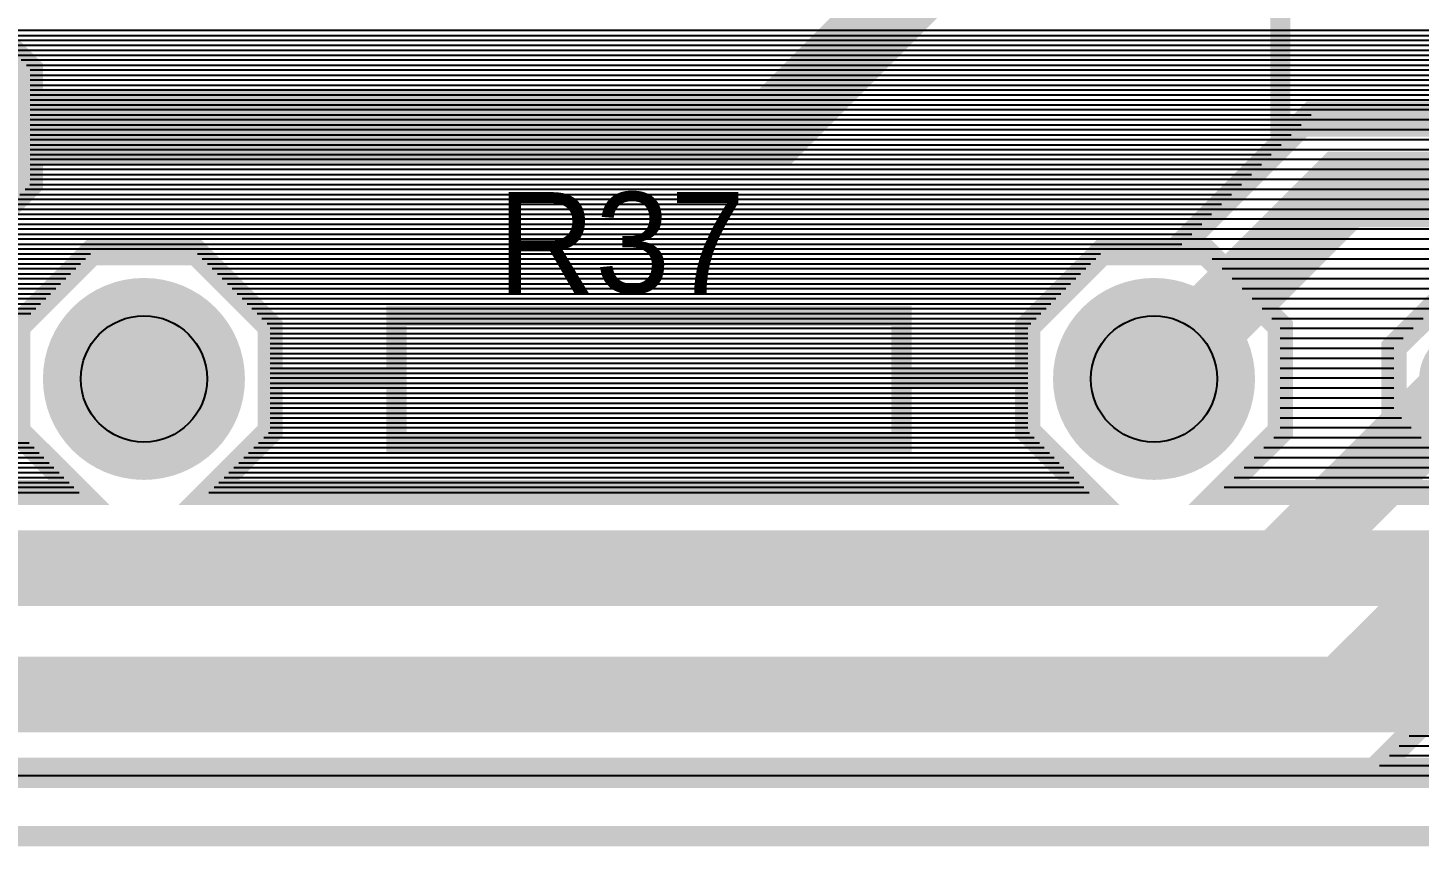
# Model space of a CAD drawing. Header units: inches. Extents: x -5.9 to 5.9, y -1.2 to 1.2.
# Drawn here: x 2.163 to 2.714, y -1.217 to -0.892 of the extents above; entities that cross this region are included whole.
import ezdxf

# ---------------------------------------------------------------- set-up
doc = ezdxf.new("R2010")
doc.units = ezdxf.units.IN
doc.layers.get('0').update_dxf_attribs({"linetype": 'CONTINUOUS'})

# ---------------------------------------------------------------- blocks, each defined once
blk = doc.blocks.new('EPAD')
at = {"const_width": 0.5}
blk.add_lwpolyline([(-0.25, 0, 1), (0.25, 0, 1)], format="xyb", close=True, dxfattribs=at)

msp = doc.modelspace()

# ---------------------------------------------------------------- linework, layer by layer
for points, const_width in [([(-5.627949, -1.212602), (5.887799, -1.212602), (5.887799, 0.755902), (-5.627949, 0.755902), (-5.627949, -1.212602)], 0.008), ([(-5.627949, -1.212602), (5.887799, -1.212602), (5.887799, 0.755902), (-5.627949, 0.755902), (-5.627949, -1.212602)], 0.008), ([(-5.627949, -1.212602), (5.887799, -1.212602), (5.887799, 0.755902), (-5.627949, 0.755902), (-5.627949, -1.212602)], 0.008), ([(5.705477, 0.692228), (5.705477, 0.622725), (5.709702, 0.6185), (5.688348, 0.6185), (5.659059, 0.589211), (5.659059, 0.547789), (5.688348, 0.5185), (5.72977, 0.5185), (5.759059, 0.547789), (5.759059, 0.573579), (5.824125, 0.573579), (5.863799, 0.613253), (5.863799, -1.069954), (5.824125, -1.03028), (5.754623, -1.03028), (5.705477, -1.079426), (5.705477, -1.148928), (5.745151, -1.188602), (-5.4853, -1.188602)], 0.01), ([(5.705477, 0.692228), (5.705477, 0.622725), (5.709702, 0.6185), (5.688348, 0.6185), (5.659059, 0.589211), (5.659059, 0.547789), (5.688348, 0.5185), (5.72977, 0.5185), (5.759059, 0.547789), (5.759059, 0.573579), (5.824125, 0.573579), (5.863799, 0.613253), (5.863799, -1.069954), (5.824125, -1.03028), (5.754623, -1.03028), (5.705477, -1.079426), (5.705477, -1.148928), (5.745151, -1.188602), (-5.4853, -1.188602)], 0.01), ([(4.509059, -0.0315), (4.234059, -0.3065), (4.234059, -0.5315), (4.184059, -0.5815), (3.759059, -0.5815), (3.759059, -1.0565), (3.709059, -1.1065), (0.984059, -1.1065), (0.884059, -1.0065), (0.684059, -1.0065), (0.584059, -1.1065), (-3.115941, -1.1065), (-3.290941, -0.9315)], 0.03), ([(1.509059, -1.0315), (1.584059, -1.1065), (2.909059, -1.1065), (2.959059, -1.0565), (2.959059, -0.2815), (2.909059, -0.2315)], 0.03), ([(4.184059, -0.3315), (4.034059, -0.4815), (3.234059, -0.4815), (3.234059, -0.7065), (3.184059, -0.7565), (3.059059, -0.7565), (2.859059, -0.9565), (2.684059, -0.9565), (2.609059, -1.0315)], 0.03), ([(4.141634, -0.3315), (4.021633, -0.4515), (3.221633, -0.4515), (3.204059, -0.469074), (3.204059, -0.694074), (3.171633, -0.7265), (3.046633, -0.7265), (2.846633, -0.9265), (2.671633, -0.9265), (2.616633, -0.9815), (2.588348, -0.9815), (2.559059, -1.010789), (2.559059, -1.052211), (2.583349, -1.0765), (2.234769, -1.0765), (2.259059, -1.052211), (2.259059, -1.010789), (2.22977, -0.9815), (2.188348, -0.9815), (2.159059, -1.010789), (2.159059, -1.052211), (2.183349, -1.0765), (1.534769, -1.0765)], 0.01), ([(1.571633, -1.0365), (2.046485, -1.0365), (2.096485, -0.9865), (2.131841, -0.9865), (2.164059, -0.954281), (2.164059, -0.908719), (2.131841, -0.8765), (2.086278, -0.8765), (2.054059, -0.908719), (2.054059, -0.944074), (2.021633, -0.9765), (1.74184, -0.9765), (1.764059, -0.954281), (1.764059, -0.908719), (1.739059, -0.883719), (1.739059, -0.494074), (1.671485, -0.4265)], 0.01), ([(2.109059, -0.9315), (2.459059, -0.9315), (2.684059, -0.7065), (2.759059, -0.7065)], 0.03), ([(2.659059, -0.9315), (3.159059, -0.9315), (3.159059, -0.7315), (2.659059, -0.7315), (2.659059, -0.9315)], 0.008), ([(2.659059, -0.9315), (3.159059, -0.9315), (3.159059, -0.7315), (2.659059, -0.7315), (2.659059, -0.9315)], 0.008), ([(2.659059, -0.9315), (3.159059, -0.9315), (3.159059, -0.7315), (2.659059, -0.7315), (2.659059, -0.9315)], 0.008), ([(5.515776, -1.1365), (3.371633, -1.1365), (3.259059, -1.023925), (3.259059, -1.052211), (3.22977, -1.0815), (3.188348, -1.0815), (3.159059, -1.052211), (3.159059, -1.010789), (3.188348, -0.9815), (3.216634, -0.9815), (3.121633, -0.8865), (3.086278, -0.8865), (3.054059, -0.854281), (3.054059, -0.808719), (3.076278, -0.7865), (3.071485, -0.7865), (2.871485, -0.9865), (2.834769, -0.9865), (2.859059, -1.010789), (2.859059, -1.052211), (2.82977, -1.0815), (2.801485, -1.0815), (2.696485, -1.1865), (-1.578367, -1.1865)], 0.01), ([(-1.690941, -0.8365), (-1.615941, -0.8365), (-1.615941, -1.1065), (-1.565941, -1.1565), (2.684059, -1.1565), (2.809059, -1.0315)], 0.03), ([(2.054059, -0.954281), (2.054059, -0.908719), (2.086278, -0.8765), (2.131841, -0.8765), (2.164059, -0.908719), (2.164059, -0.954281), (2.131841, -0.9865), (2.086278, -0.9865), (2.054059, -0.954281)], 0.01), ([(-1.490941, -0.9315), (-1.315941, -1.1065), (2.659059, -1.1065), (2.734059, -1.0315)], 0.03), ([(0.834059, -1.0565), (0.834059, -1.1065), (0.884059, -1.1565), (3.959059, -1.1565), (4.009059, -1.1065), (4.009059, -0.9315)], 0.03), ([(1.596485, -1.0765), (2.183349, -1.0765), (2.159059, -1.052211), (2.159059, -1.010789), (2.188348, -0.9815), (2.22977, -0.9815), (2.259059, -1.010789), (2.259059, -1.052211), (2.234769, -1.0765), (2.583349, -1.0765), (2.559059, -1.052211), (2.559059, -1.010789), (2.588348, -0.9815), (2.62977, -0.9815), (2.659059, -1.010789), (2.659059, -1.052211), (2.634769, -1.0765), (2.783349, -1.0765)], 0.01), ([(2.721633, -1.0615), (2.704059, -1.043926), (2.704059, -1.019074), (2.721633, -1.0015)], 0.01), ([(0.734059, -1.0565), (0.834059, -1.1565), (5.35335, -1.1565), (5.494098, -1.015752)], 0.03), ([(2.309059, -1.0565), (2.509059, -1.0565), (2.509059, -1.0065), (2.309059, -1.0065), (2.309059, -1.0565)], 0.008), ([(2.309059, -1.0565), (2.509059, -1.0565), (2.509059, -1.0065), (2.309059, -1.0065), (2.309059, -1.0565)], 0.008), ([(2.309059, -1.0565), (2.509059, -1.0565), (2.509059, -1.0065), (2.309059, -1.0065), (2.309059, -1.0565)], 0.008), ([(2.259059, -1.0315), (2.309059, -1.0315)], 0.008), ([(2.259059, -1.0315), (2.309059, -1.0315)], 0.008), ([(2.259059, -1.0315), (2.309059, -1.0315)], 0.008), ([(2.509059, -1.0315), (2.559059, -1.0315)], 0.008), ([(2.509059, -1.0315), (2.559059, -1.0315)], 0.008), ([(2.509059, -1.0315), (2.559059, -1.0315)], 0.008), ([(5.365776, -1.1865), (0.821633, -1.1865)], 0.01)]:
    msp.add_lwpolyline(points, dxfattribs=dict(const_width=const_width))
for points in [[(2.148667, -0.893327), (2.929059, -0.893327)], [(2.150738, -0.895398), (2.877736, -0.895398)], [(2.152604, -0.897264), (2.929059, -0.897264)], [(2.154675, -0.899335), (2.873799, -0.899335)], [(2.156541, -0.901201), (2.929059, -0.901201)], [(2.158612, -0.903272), (2.869862, -0.903272)], [(2.160478, -0.905138), (2.929059, -0.905138)], [(2.162549, -0.907209), (2.865925, -0.907209)], [(2.164059, -0.909075), (2.929059, -0.909075)], [(2.164059, -0.911146), (2.861988, -0.911146)], [(2.164059, -0.913012), (2.929059, -0.913012)], [(2.164059, -0.915083), (2.858051, -0.915083)], [(2.164059, -0.916949), (2.929059, -0.916949)], [(2.164059, -0.91902), (2.854114, -0.91902)], [(2.164059, -0.920886), (2.929059, -0.920886)], [(2.164059, -0.922957), (2.850177, -0.922957)], [(2.164059, -0.924823), (2.929059, -0.924823)], [(2.164059, -0.926894), (2.67124, -0.926894)], [(2.164059, -0.92876), (2.929059, -0.92876)], [(2.164059, -0.930831), (2.667303, -0.930831)], [(2.164059, -0.932697), (2.929059, -0.932697)], [(2.164059, -0.934768), (2.663366, -0.934768)], [(2.164059, -0.936634), (2.929059, -0.936634)], [(2.164059, -0.938705), (2.659429, -0.938705)], [(2.164059, -0.940571), (2.929059, -0.940571)], [(2.164059, -0.942642), (2.655492, -0.942642)], [(2.164059, -0.944508), (2.929059, -0.944508)], [(2.164059, -0.946579), (2.651555, -0.946579)], [(2.164059, -0.948445), (2.929059, -0.948445)], [(2.164059, -0.950516), (2.647618, -0.950516)], [(2.164059, -0.952382), (2.929059, -0.952382)], [(2.15995, -0.95839), (2.639744, -0.95839)], [(2.162021, -0.956319), (2.929059, -0.956319)], [(2.163887, -0.954453), (2.643681, -0.954453)], [(2.154147, -0.964193), (2.929059, -0.964193)], [(2.156013, -0.962327), (2.635807, -0.962327)], [(2.158084, -0.960256), (2.929059, -0.960256)], [(2.15021, -0.96813), (2.929059, -0.96813)], [(2.152076, -0.966264), (2.63187, -0.966264)], [(2.144202, -0.974138), (2.623996, -0.974138)], [(2.146273, -0.972067), (2.929059, -0.972067)], [(2.148139, -0.970201), (2.627933, -0.970201)], [(2.138399, -0.979941), (2.929059, -0.979941)], [(2.140265, -0.978075), (2.620059, -0.978075)], [(2.142336, -0.976004), (2.929059, -0.976004)], [(2.132391, -0.985949), (2.1839, -0.985949)], [(2.134462, -0.983878), (2.185971, -0.983878)], [(2.136328, -0.982012), (2.187837, -0.982012)], [(2.230281, -0.982012), (2.587837, -0.982012)], [(2.232147, -0.983878), (2.585971, -0.983878)], [(2.234219, -0.985949), (2.5839, -0.985949)], [(2.632147, -0.983878), (2.785971, -0.983878)], [(1.966232, -0.991752), (2.178097, -0.991752)], [(1.970169, -0.987815), (2.182034, -0.987815)], [(2.093098, -0.989886), (2.179963, -0.989886)], [(2.236084, -0.987815), (2.582034, -0.987815)], [(2.238156, -0.989886), (2.579963, -0.989886)], [(2.240021, -0.991752), (2.578097, -0.991752)], [(2.636084, -0.987815), (2.782034, -0.987815)], [(2.640021, -0.991752), (2.778097, -0.991752)], [(1.962295, -0.995689), (2.17416, -0.995689)], [(2.089161, -0.993823), (2.176026, -0.993823)], [(2.242093, -0.993823), (2.576026, -0.993823)], [(2.243958, -0.995689), (2.57416, -0.995689)], [(2.643958, -0.995689), (2.77416, -0.995689)], [(1.958358, -0.999626), (2.170223, -0.999626)], [(2.081287, -1.001697), (2.168152, -1.001697)], [(2.085224, -0.99776), (2.172089, -0.99776)], [(2.24603, -0.99776), (2.572089, -0.99776)], [(2.247895, -0.999626), (2.570223, -0.999626)], [(2.249967, -1.001697), (2.568152, -1.001697)], [(2.647895, -0.999626), (2.770223, -0.999626)], [(1.954421, -1.003563), (2.166286, -1.003563)], [(2.07735, -1.005634), (2.164215, -1.005634)], [(2.251832, -1.003563), (2.566286, -1.003563)], [(2.253904, -1.005634), (2.564215, -1.005634)], [(2.255769, -1.0075), (2.562349, -1.0075)], [(2.651832, -1.003563), (2.71957, -1.003563)], [(2.655769, -1.0075), (2.715633, -1.0075)], [(2.257841, -1.009571), (2.560278, -1.009571)], [(2.259059, -1.011437), (2.559059, -1.011437)], [(2.259059, -1.013508), (2.559059, -1.013508)], [(2.659059, -1.011437), (2.711696, -1.011437)], [(2.259059, -1.015374), (2.559059, -1.015374)], [(2.259059, -1.017445), (2.559059, -1.017445)], [(2.259059, -1.019311), (2.559059, -1.019311)], [(2.659059, -1.015374), (2.707759, -1.015374)], [(2.659059, -1.019311), (2.704059, -1.019311)], [(2.259059, -1.021382), (2.559059, -1.021382)], [(2.259059, -1.023248), (2.559059, -1.023248)], [(2.659059, -1.023248), (2.704059, -1.023248)], [(2.259059, -1.025319), (2.559059, -1.025319)], [(2.259059, -1.027185), (2.559059, -1.027185)], [(2.259059, -1.029256), (2.559059, -1.029256)], [(2.659059, -1.027185), (2.704059, -1.027185)], [(2.259059, -1.031122), (2.559059, -1.031122)], [(2.259059, -1.033193), (2.559059, -1.033193)], [(2.259059, -1.035059), (2.559059, -1.035059)], [(2.659059, -1.031122), (2.704059, -1.031122)], [(2.659059, -1.035059), (2.704059, -1.035059)], [(2.259059, -1.03713), (2.559059, -1.03713)], [(2.259059, -1.038996), (2.559059, -1.038996)], [(2.259059, -1.041067), (2.559059, -1.041067)], [(2.659059, -1.038996), (2.704059, -1.038996)], [(2.259059, -1.042933), (2.559059, -1.042933)], [(2.259059, -1.045004), (2.559059, -1.045004)], [(2.659059, -1.042933), (2.704059, -1.042933)], [(2.259059, -1.04687), (2.559059, -1.04687)], [(2.259059, -1.048941), (2.559059, -1.048941)], [(2.259059, -1.050807), (2.559059, -1.050807)], [(2.659059, -1.04687), (2.707003, -1.04687)], [(2.659059, -1.050807), (2.71094, -1.050807)], [(1.554454, -1.056815), (2.163664, -1.056815)], [(2.254454, -1.056815), (2.563664, -1.056815)], [(2.256525, -1.054744), (2.561593, -1.054744)], [(2.258391, -1.052878), (2.559727, -1.052878)], [(2.656525, -1.054744), (2.714877, -1.054744)], [(1.550517, -1.060752), (2.167601, -1.060752)], [(1.578665, -1.058681), (2.16553, -1.058681)], [(1.582602, -1.062618), (2.169467, -1.062618)], [(2.248651, -1.062618), (2.569467, -1.062618)], [(2.250517, -1.060752), (2.567601, -1.060752)], [(2.252588, -1.058681), (2.56553, -1.058681)], [(2.648651, -1.062618), (2.769467, -1.062618)], [(2.652588, -1.058681), (2.718814, -1.058681)], [(1.542643, -1.068626), (2.175475, -1.068626)], [(1.54658, -1.064689), (2.171538, -1.064689)], [(1.586539, -1.066555), (2.173404, -1.066555)], [(2.242643, -1.068626), (2.575475, -1.068626)], [(2.244714, -1.066555), (2.573404, -1.066555)], [(2.24658, -1.064689), (2.571538, -1.064689)], [(2.644714, -1.066555), (2.773404, -1.066555)], [(1.538706, -1.072563), (2.179412, -1.072563)], [(1.590476, -1.070492), (2.177341, -1.070492)], [(2.238706, -1.072563), (2.579412, -1.072563)], [(2.240777, -1.070492), (2.577341, -1.070492)], [(2.640777, -1.070492), (2.777341, -1.070492)], [(1.534769, -1.0765), (2.183349, -1.0765)], [(1.594413, -1.074429), (2.181278, -1.074429)], [(2.234769, -1.0765), (2.583349, -1.0765)], [(2.23684, -1.074429), (2.581278, -1.074429)], [(2.63684, -1.074429), (2.781278, -1.074429)], [(2.71013, -1.172854), (5.729403, -1.172854)], [(2.706193, -1.176791), (5.73334, -1.176791)], [(2.702256, -1.180728), (5.737277, -1.180728)], [(-5.4853, -1.188602), (5.745151, -1.188602)], [(-5.4853, -1.188602), (5.745151, -1.188602)], [(2.698319, -1.184665), (5.741214, -1.184665)]]:
    msp.add_lwpolyline(points)
for centre in [(2.209059, -1.0315), (2.609059, -1.0315)]:
    msp.add_circle(centre, 0.025)

# ---------------------------------------------------------------- block references
for p, xscale, yscale in [((2.209059, -1.0315), 0.08, 0.08), ((2.609059, -1.0315), 0.08, 0.08), ((2.209059, -1.0315), 0.07, 0.07), ((2.609059, -1.0315), 0.07, 0.07), ((2.734059, -1.0315), 0.04, 0.04)]:
    msp.add_blockref('EPAD', p, dxfattribs=dict(xscale=xscale, yscale=yscale))

# ---------------------------------------------------------------- texts
msp.add_text('R37', height=0.04).set_placement((2.349059, -0.9975))
msp.add_text('R37', height=0.04).set_placement((2.349059, -0.9975))
msp.add_text('R37', height=0.04).set_placement((2.349059, -0.9975))

doc.saveas('drawing.dxf')
